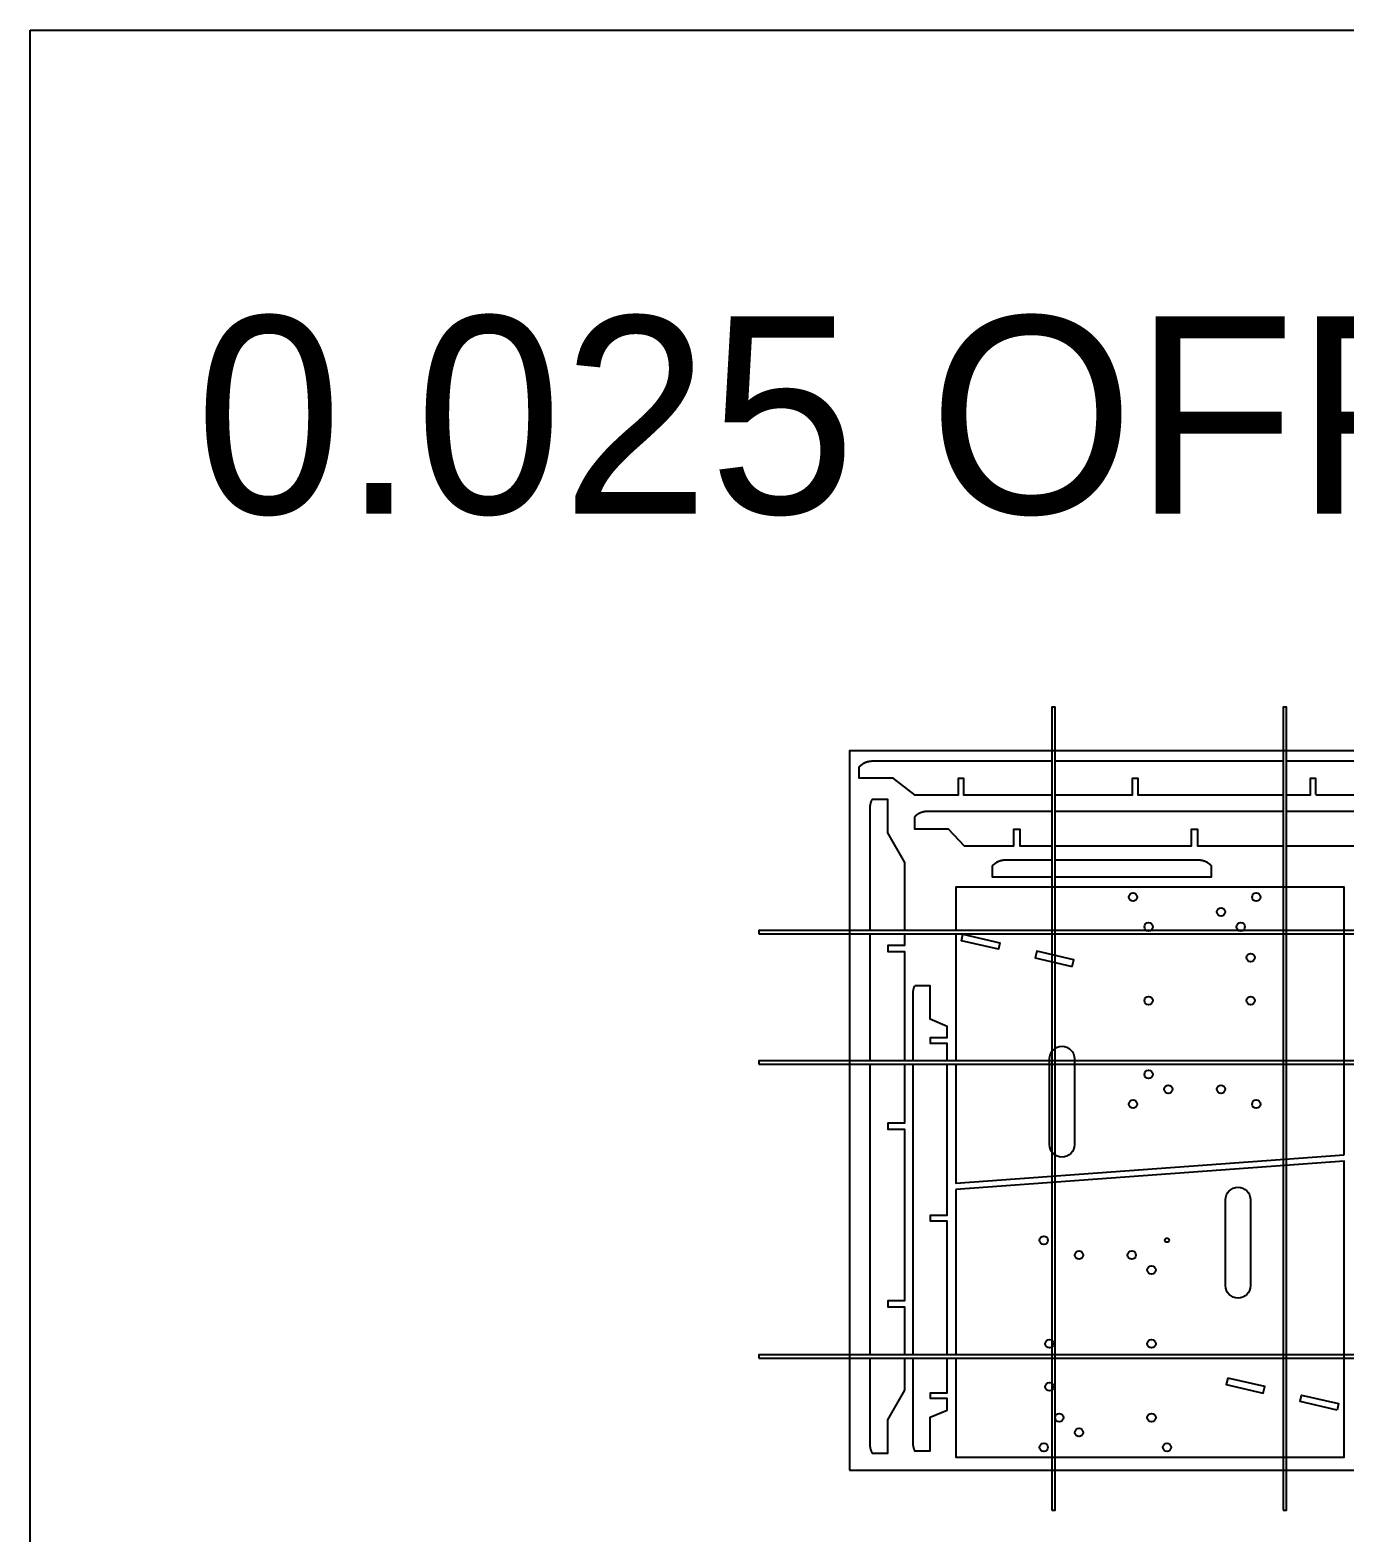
# Model space of a CAD drawing. Header units: inches. Extents: x -1514 to 1282, y -2074 to 286.
# Drawn here: x -543 to -464.4, y -1411.2 to -1321.4 of the extents above; entities that cross this region are included whole.
import ezdxf

# ---------------------------------------------------------------- set-up
doc = ezdxf.new("R2010")
doc.units = ezdxf.units.IN
doc.header["$LTSCALE"] = 0.1
doc.header["$MEASUREMENT"] = 0
doc.layers.add('pic', color=1, linetype='Continuous')

msp = doc.modelspace()

# ---------------------------------------------------------------- linework, layer by layer
at = {"color": 7, "linetype": 'Continuous', "lineweight": 25}
for points in [[(-481.93588, -1367.11763), (-487.19404, -1367.11763), (-487.19404, -1366.11763), (-487.54404, -1366.11763), (-487.54404, -1367.11763), (-487.80014, -1367.11763), (-488.03124, -1367.11763), (-488.26233, -1367.11763), (-488.49343, -1367.11763), (-488.72452, -1367.11763), (-488.95562, -1367.11763), (-489.18671, -1367.11763), (-489.41781, -1367.11763), (-489.64891, -1367.11763), (-489.88, -1367.11763), (-490.11967, -1367.11763), (-491.43195, -1366.0976), (-493.44838, -1366.0976), (-493.44838, -1365.41452), (-493.43955, -1365.40486), (-493.43722, -1365.40232), (-493.43488, -1365.3998), (-493.43253, -1365.39728), (-493.43017, -1365.39477), (-493.42781, -1365.39227), (-493.42543, -1365.38978), (-493.42305, -1365.3873), (-493.42065, -1365.38482), (-493.41825, -1365.38235), (-493.41584, -1365.37989), (-493.41342, -1365.37744), (-493.41099, -1365.37499), (-493.40855, -1365.37256), (-493.4061, -1365.37013), (-493.40364, -1365.36771), (-493.40118, -1365.36529), (-493.3987, -1365.36289), (-493.39622, -1365.36049), (-493.39373, -1365.35811), (-493.39123, -1365.35573), (-493.38872, -1365.35336), (-493.3862, -1365.35099), (-493.38368, -1365.34864), (-493.38114, -1365.34629), (-493.3786, -1365.34396), (-493.37605, -1365.34163), (-493.37349, -1365.33931), (-493.37092, -1365.337), (-493.36835, -1365.33469), (-493.36577, -1365.3324), (-493.36317, -1365.33011), (-493.36058, -1365.32784), (-493.35797, -1365.32557), (-493.35535, -1365.32331), (-493.35273, -1365.32106), (-493.3501, -1365.31881), (-493.34746, -1365.31658), (-493.34482, -1365.31435), (-493.34216, -1365.31214), (-493.3395, -1365.30993), (-493.33683, -1365.30773), (-493.33416, -1365.30554), (-493.33147, -1365.30336), (-493.32878, -1365.30119), (-493.32608, -1365.29903), (-493.32338, -1365.29688), (-493.32066, -1365.29473), (-493.31794, -1365.2926), (-493.31522, -1365.29047), (-493.31248, -1365.28835), (-493.30974, -1365.28624), (-493.30699, -1365.28415), (-493.30424, -1365.28206), (-493.30148, -1365.27998), (-493.29871, -1365.27791), (-493.29593, -1365.27584), (-493.29315, -1365.27379), (-493.29036, -1365.27175), (-493.28756, -1365.26972), (-493.28476, -1365.26769), (-493.28195, -1365.26568), (-493.27914, -1365.26367), (-493.27631, -1365.26168), (-493.27349, -1365.25969), (-493.27065, -1365.25772), (-493.26781, -1365.25575), (-493.26496, -1365.25379), (-493.26211, -1365.25184), (-493.25925, -1365.24991), (-493.25638, -1365.24798), (-493.25351, -1365.24606), (-493.25063, -1365.24415), (-493.24775, -1365.24225), (-493.24486, -1365.24036), (-493.24196, -1365.23849), (-493.23906, -1365.23662), (-493.23615, -1365.23476), (-493.23324, -1365.23291), (-493.23032, -1365.23107), (-493.2274, -1365.22924), (-493.22447, -1365.22742), (-493.22153, -1365.22561), (-493.21859, -1365.22381), (-493.21564, -1365.22202), (-493.21269, -1365.22025), (-493.20973, -1365.21848), (-493.20677, -1365.21672), (-493.2038, -1365.21497), (-493.20083, -1365.21323), (-493.19785, -1365.21151), (-493.19487, -1365.20979), (-493.19188, -1365.20808), (-493.18889, -1365.20639), (-493.18589, -1365.2047), (-493.18289, -1365.20303), (-493.17988, -1365.20136), (-493.17686, -1365.19971), (-493.17385, -1365.19806), (-493.17082, -1365.19643), (-493.1678, -1365.19481), (-493.16476, -1365.19319), (-493.16172, -1365.19159), (-493.15867, -1365.18999), (-493.15562, -1365.18841), (-493.15256, -1365.18684), (-493.1495, -1365.18527), (-493.14643, -1365.18372), (-493.14335, -1365.18217), (-493.14027, -1365.18064), (-493.13718, -1365.17911), (-493.13409, -1365.1776), (-493.13099, -1365.17609), (-493.12789, -1365.1746), (-493.12478, -1365.17311), (-493.12167, -1365.17164), (-493.11855, -1365.17017), (-493.11542, -1365.16872), (-493.11229, -1365.16727), (-493.10916, -1365.16584), (-493.10602, -1365.16441), (-493.10287, -1365.163), (-493.09972, -1365.16159), (-493.09657, -1365.1602), (-493.09341, -1365.15881), (-493.09024, -1365.15744), (-493.08707, -1365.15607), (-493.0839, -1365.15472), (-493.08072, -1365.15337), (-493.07754, -1365.15204), (-493.07435, -1365.15072), (-493.07116, -1365.1494), (-493.06796, -1365.1481), (-493.06476, -1365.1468), (-493.06156, -1365.14552), (-493.05835, -1365.14425), (-493.05513, -1365.14298), (-493.05192, -1365.14173), (-493.04869, -1365.14049), (-493.04547, -1365.13926), (-493.04224, -1365.13803), (-493.039, -1365.13682), (-493.03576, -1365.13562), (-493.03252, -1365.13443), (-493.02928, -1365.13325), (-493.02603, -1365.13208), (-493.02277, -1365.13092), (-493.01952, -1365.12977), (-493.01625, -1365.12863), (-493.01299, -1365.1275), (-493.00972, -1365.12638), (-493.00645, -1365.12527), (-493.00318, -1365.12417), (-492.9999, -1365.12308), (-492.99661, -1365.122), (-492.99333, -1365.12093), (-492.99004, -1365.11988), (-492.98675, -1365.11883), (-492.98345, -1365.11779), (-492.98016, -1365.11677), (-492.97686, -1365.11575), (-492.97355, -1365.11475), (-492.97024, -1365.11375), (-492.96693, -1365.11277), (-492.96362, -1365.1118), (-492.96031, -1365.11083), (-492.95699, -1365.10988), (-492.95367, -1365.10894), (-492.95034, -1365.10801), (-492.94702, -1365.10708), (-492.94369, -1365.10617), (-492.94036, -1365.10527), (-492.93702, -1365.10438), (-492.93369, -1365.10351), (-492.93035, -1365.10264), (-492.92701, -1365.10178), (-492.92366, -1365.10093), (-492.92032, -1365.1001), (-492.91697, -1365.09927), (-492.91362, -1365.09845), (-492.91027, -1365.09765), (-492.90691, -1365.09686), (-492.90356, -1365.09607), (-492.9002, -1365.0953), (-492.89684, -1365.09454), (-492.89348, -1365.09379), (-492.89011, -1365.09305), (-492.88675, -1365.09232), (-492.88338, -1365.0916), (-492.88001, -1365.09089), (-492.87664, -1365.09019), (-492.87327, -1365.08951), (-492.8699, -1365.08883), (-492.86652, -1365.08817), (-492.86315, -1365.08751), (-492.85977, -1365.08687), (-492.85639, -1365.08624), (-492.85301, -1365.08561), (-492.84963, -1365.085), (-492.84625, -1365.0844), (-492.84286, -1365.08381), (-492.83947, -1365.08323), (-492.83606, -1365.08266), (-492.83264, -1365.0821), (-492.82922, -1365.08155), (-492.8258, -1365.08101), (-492.82237, -1365.08048), (-492.81895, -1365.07996), (-492.81552, -1365.07945), (-492.81209, -1365.07895), (-492.80866, -1365.07847), (-492.80522, -1365.07799), (-492.80179, -1365.07753), (-492.79835, -1365.07707), (-492.79491, -1365.07663), (-492.79147, -1365.07619), (-492.78803, -1365.07577), (-492.78459, -1365.07536), (-492.78114, -1365.07496), (-492.7777, -1365.07457), (-492.77425, -1365.07419), (-492.7708, -1365.07382), (-492.76735, -1365.07346), (-492.7639, -1365.07311), (-492.76045, -1365.07277), (-492.757, -1365.07245), (-492.75354, -1365.07213), (-492.75009, -1365.07183), (-492.74663, -1365.07153), (-492.74317, -1365.07125), (-492.73972, -1365.07097), (-492.73626, -1365.07071), (-492.7328, -1365.07046), (-492.72934, -1365.07022), (-492.72588, -1365.06999), (-492.72242, -1365.06977), (-492.71896, -1365.06956), (-492.7155, -1365.06936), (-492.71203, -1365.06918), (-492.70857, -1365.069), (-492.70511, -1365.06883), (-492.70164, -1365.06868), (-492.69818, -1365.06853), (-492.69472, -1365.0684), (-492.69125, -1365.06828), (-492.68779, -1365.06816), (-492.68432, -1365.06806), (-492.68086, -1365.06797), (-492.6774, -1365.06789), (-492.67393, -1365.06782), (-492.67047, -1365.06776), (-492.667, -1365.06771), (-492.66354, -1365.06768), (-492.66008, -1365.06765), (-492.65661, -1365.06763), (-492.65317, -1365.06763), (-481.93588, -1365.06763)], [(-481.73588, -1365.06763), (-468.12946, -1365.06763)], [(-467.92946, -1365.06763), (-450.33585, -1365.06763)], [(-468.12946, -1367.11763), (-476.79404, -1367.11763), (-476.79404, -1366.11763), (-477.14404, -1366.11763), (-477.14404, -1367.11763), (-481.73588, -1367.11763)], [(-466.16497, -1367.06763), (-466.16497, -1366.11763), (-466.515, -1366.11763), (-466.515, -1367.11763), (-467.92946, -1367.11763)], [(-450.33585, -1367.11763), (-455.56556, -1367.11763), (-455.56556, -1366.11763), (-455.91556, -1366.11763), (-455.91556, -1367.11763), (-466.1696, -1367.11763)], [(-492.80092, -1375.20423), (-492.80092, -1367.88309), (-492.80091, -1367.8789), (-492.80089, -1367.87468), (-492.80085, -1367.87046), (-492.80079, -1367.86623), (-492.80072, -1367.86201), (-492.80064, -1367.85779), (-492.80054, -1367.85357), (-492.80043, -1367.84935), (-492.8003, -1367.84513), (-492.80015, -1367.84091), (-492.79999, -1367.83668), (-492.79981, -1367.83246), (-492.79962, -1367.82824), (-492.79941, -1367.82402), (-492.79919, -1367.8198), (-492.79895, -1367.81558), (-492.7987, -1367.81137), (-492.79843, -1367.80715), (-492.79814, -1367.80293), (-492.79784, -1367.79872), (-492.79753, -1367.7945), (-492.79719, -1367.79029), (-492.79685, -1367.78607), (-492.79648, -1367.78186), (-492.79611, -1367.77765), (-492.79571, -1367.77344), (-492.7953, -1367.76924), (-492.79488, -1367.76503), (-492.79444, -1367.76083), (-492.79398, -1367.75663), (-492.79351, -1367.75243), (-492.79302, -1367.74823), (-492.79252, -1367.74403), (-492.792, -1367.73984), (-492.79146, -1367.73565), (-492.79091, -1367.73146), (-492.79034, -1367.72727), (-492.78976, -1367.72309), (-492.78916, -1367.7189), (-492.78855, -1367.71472), (-492.78792, -1367.71056), (-492.7876, -1367.70847), (-492.78728, -1367.70639), (-492.78663, -1367.70228), (-492.78595, -1367.69815), (-492.78527, -1367.69402), (-492.78456, -1367.6899), (-492.78384, -1367.68578), (-492.78311, -1367.68166), (-492.78236, -1367.67754), (-492.78159, -1367.67342), (-492.78081, -1367.6693), (-492.78001, -1367.66519), (-492.77919, -1367.66108), (-492.77836, -1367.65697), (-492.77751, -1367.65286), (-492.77665, -1367.64875), (-492.77577, -1367.64465), (-492.77487, -1367.64055), (-492.77396, -1367.63645), (-492.77303, -1367.63236), (-492.77209, -1367.62826), (-492.77113, -1367.62418), (-492.77015, -1367.62009), (-492.76916, -1367.616), (-492.76815, -1367.61192), (-492.76713, -1367.60785), (-492.76609, -1367.60377), (-492.76503, -1367.5997), (-492.76396, -1367.59564), (-492.76287, -1367.59157), (-492.76177, -1367.58751), (-492.76065, -1367.58346), (-492.75951, -1367.57941), (-492.75836, -1367.57536), (-492.7572, -1367.57132), (-492.75601, -1367.56728), (-492.75481, -1367.56324), (-492.7536, -1367.55921), (-492.75237, -1367.55519), (-492.75112, -1367.55117), (-492.74986, -1367.54715), (-492.74858, -1367.54314), (-492.74729, -1367.53913), (-492.74598, -1367.53513), (-492.74465, -1367.53113), (-492.74331, -1367.52714), (-492.74196, -1367.52316), (-492.74058, -1367.51918), (-492.7392, -1367.5152), (-492.73779, -1367.51123), (-492.73637, -1367.50727), (-492.73494, -1367.50331), (-492.73348, -1367.49936), (-492.73202, -1367.49541), (-492.73054, -1367.49147), (-492.72904, -1367.48754), (-492.72752, -1367.48361), (-492.72599, -1367.47969), (-492.72445, -1367.47578), (-492.72289, -1367.47187), (-492.72131, -1367.46797), (-492.71972, -1367.46407), (-492.71811, -1367.46019), (-492.71648, -1367.45631), (-492.71484, -1367.45243), (-492.71319, -1367.44857), (-492.71152, -1367.44471), (-492.70983, -1367.44086), (-492.70813, -1367.43701), (-492.70641, -1367.43318), (-492.70468, -1367.42935), (-492.70293, -1367.42553), (-492.70117, -1367.42171), (-492.69939, -1367.41791), (-492.69759, -1367.41411), (-492.69578, -1367.41032), (-492.69395, -1367.40654), (-492.69211, -1367.40277), (-492.69025, -1367.39901), (-492.68838, -1367.39525), (-492.68649, -1367.3915), (-492.68458, -1367.38777), (-492.68266, -1367.38404), (-492.68073, -1367.38032), (-492.67878, -1367.37661), (-492.67681, -1367.37291), (-492.67483, -1367.36921), (-492.66576, -1367.3525), (-491.77145, -1367.3525), (-491.77145, -1369.3708), (-490.75092, -1371.13841), (-490.75092, -1375.20423)], [(-481.93588, -1368.08524), (-489.35906, -1368.08524), (-489.36246, -1368.08524), (-489.36589, -1368.08526), (-489.36931, -1368.08528), (-489.37273, -1368.08532), (-489.37616, -1368.08536), (-489.37958, -1368.08542), (-489.38301, -1368.08548), (-489.38643, -1368.08556), (-489.38985, -1368.08564), (-489.39328, -1368.08574), (-489.3967, -1368.08584), (-489.40013, -1368.08596), (-489.40355, -1368.08609), (-489.40697, -1368.08622), (-489.4104, -1368.08637), (-489.41382, -1368.08652), (-489.41724, -1368.08669), (-489.42066, -1368.08687), (-489.42409, -1368.08705), (-489.42751, -1368.08725), (-489.43093, -1368.08746), (-489.43435, -1368.08767), (-489.43777, -1368.0879), (-489.44119, -1368.08814), (-489.44461, -1368.08838), (-489.44802, -1368.08864), (-489.45144, -1368.08891), (-489.45486, -1368.08919), (-489.45827, -1368.08947), (-489.46169, -1368.08977), (-489.4651, -1368.09008), (-489.46852, -1368.0904), (-489.47193, -1368.09072), (-489.47534, -1368.09106), (-489.47875, -1368.09141), (-489.48216, -1368.09177), (-489.48556, -1368.09214), (-489.48897, -1368.09252), (-489.49238, -1368.09291), (-489.49578, -1368.0933), (-489.49918, -1368.09371), (-489.50258, -1368.09413), (-489.50598, -1368.09456), (-489.50938, -1368.095), (-489.51278, -1368.09545), (-489.51617, -1368.09591), (-489.51956, -1368.09638), (-489.52296, -1368.09686), (-489.52634, -1368.09735), (-489.52973, -1368.09785), (-489.53311, -1368.09836), (-489.53481, -1368.09862), (-489.53651, -1368.09888), (-489.53985, -1368.09941), (-489.5432, -1368.09995), (-489.54655, -1368.10049), (-489.54991, -1368.10105), (-489.55326, -1368.10162), (-489.5566, -1368.1022), (-489.55995, -1368.10278), (-489.5633, -1368.10338), (-489.56665, -1368.10399), (-489.56999, -1368.10461), (-489.57333, -1368.10524), (-489.57667, -1368.10588), (-489.58002, -1368.10653), (-489.58335, -1368.10719), (-489.58669, -1368.10786), (-489.59003, -1368.10854), (-489.59336, -1368.10923), (-489.5967, -1368.10993), (-489.60003, -1368.11065), (-489.60336, -1368.11137), (-489.60669, -1368.1121), (-489.61001, -1368.11284), (-489.61334, -1368.11359), (-489.61666, -1368.11436), (-489.61998, -1368.11513), (-489.6233, -1368.11591), (-489.62662, -1368.1167), (-489.62993, -1368.11751), (-489.63324, -1368.11832), (-489.63655, -1368.11914), (-489.63986, -1368.11998), (-489.64317, -1368.12082), (-489.64647, -1368.12167), (-489.64977, -1368.12254), (-489.65307, -1368.12341), (-489.65637, -1368.12429), (-489.65967, -1368.12519), (-489.66296, -1368.12609), (-489.66625, -1368.12701), (-489.66953, -1368.12793), (-489.67282, -1368.12887), (-489.6761, -1368.12981), (-489.67938, -1368.13076), (-489.68265, -1368.13173), (-489.68593, -1368.1327), (-489.6892, -1368.13369), (-489.69246, -1368.13468), (-489.69573, -1368.13569), (-489.69899, -1368.1367), (-489.70225, -1368.13773), (-489.7055, -1368.13876), (-489.70875, -1368.1398), (-489.712, -1368.14086), (-489.71525, -1368.14192), (-489.71849, -1368.143), (-489.72173, -1368.14408), (-489.72496, -1368.14518), (-489.72819, -1368.14628), (-489.73142, -1368.1474), (-489.73465, -1368.14852), (-489.73787, -1368.14965), (-489.74108, -1368.1508), (-489.7443, -1368.15195), (-489.74751, -1368.15312), (-489.75072, -1368.15429), (-489.75392, -1368.15547), (-489.75712, -1368.15667), (-489.76031, -1368.15787), (-489.7635, -1368.15908), (-489.76669, -1368.16031), (-489.76987, -1368.16154), (-489.77305, -1368.16278), (-489.77622, -1368.16404), (-489.77939, -1368.1653), (-489.78256, -1368.16657), (-489.78572, -1368.16785), (-489.78888, -1368.16915), (-489.79203, -1368.17045), (-489.79518, -1368.17176), (-489.79832, -1368.17308), (-489.80146, -1368.17441), (-489.8046, -1368.17575), (-489.80773, -1368.17711), (-489.81085, -1368.17847), (-489.81397, -1368.17984), (-489.81709, -1368.18122), (-489.8202, -1368.18261), (-489.82331, -1368.18401), (-489.82641, -1368.18542), (-489.82951, -1368.18684), (-489.8326, -1368.18827), (-489.83568, -1368.18971), (-489.83876, -1368.19116), (-489.84184, -1368.19261), (-489.84491, -1368.19408), (-489.84798, -1368.19556), (-489.85104, -1368.19705), (-489.85409, -1368.19855), (-489.85714, -1368.20005), (-489.86019, -1368.20157), (-489.86323, -1368.2031), (-489.86626, -1368.20463), (-489.86928, -1368.20618), (-489.8723, -1368.20773), (-489.87532, -1368.2093), (-489.87833, -1368.21087), (-489.88134, -1368.21246), (-489.88434, -1368.21405), (-489.88734, -1368.21566), (-489.89033, -1368.21728), (-489.89332, -1368.2189), (-489.8963, -1368.22054), (-489.89928, -1368.22219), (-489.90226, -1368.22385), (-489.90523, -1368.22551), (-489.90819, -1368.22719), (-489.91115, -1368.22888), (-489.91411, -1368.23058), (-489.91706, -1368.23229), (-489.92, -1368.234), (-489.92294, -1368.23573), (-489.92588, -1368.23747), (-489.92881, -1368.23922), (-489.93173, -1368.24098), (-489.93465, -1368.24274), (-489.93756, -1368.24452), (-489.94047, -1368.24631), (-489.94337, -1368.24811), (-489.94627, -1368.24991), (-489.94916, -1368.25173), (-489.95205, -1368.25356), (-489.95493, -1368.25539), (-489.9578, -1368.25724), (-489.96067, -1368.25909), (-489.96353, -1368.26096), (-489.96639, -1368.26283), (-489.96924, -1368.26472), (-489.97209, -1368.26661), (-489.97493, -1368.26851), (-489.97776, -1368.27043), (-489.98059, -1368.27235), (-489.98341, -1368.27428), (-489.98622, -1368.27622), (-489.98903, -1368.27817), (-489.99183, -1368.28013), (-489.99463, -1368.2821), (-489.99742, -1368.28408), (-490.0002, -1368.28607), (-490.00298, -1368.28806), (-490.00575, -1368.29007), (-490.00851, -1368.29209), (-490.01127, -1368.29411), (-490.01402, -1368.29614), (-490.01676, -1368.29819), (-490.01949, -1368.30024), (-490.02222, -1368.3023), (-490.02495, -1368.30437), (-490.02766, -1368.30645), (-490.03037, -1368.30854), (-490.03307, -1368.31064), (-490.03577, -1368.31274), (-490.03845, -1368.31486), (-490.04113, -1368.31698), (-490.04381, -1368.31912), (-490.04647, -1368.32126), (-490.04913, -1368.32341), (-490.05178, -1368.32557), (-490.05442, -1368.32774), (-490.05706, -1368.32991), (-490.05969, -1368.3321), (-490.06231, -1368.33429), (-490.06492, -1368.3365), (-490.06752, -1368.33871), (-490.07012, -1368.34093), (-490.07271, -1368.34316), (-490.07529, -1368.3454), (-490.07787, -1368.34765), (-490.08043, -1368.3499), (-490.08299, -1368.35216), (-490.08554, -1368.35444), (-490.08808, -1368.35672), (-490.09062, -1368.35901), (-490.09314, -1368.3613), (-490.09566, -1368.36361), (-490.09817, -1368.36593), (-490.10067, -1368.36825), (-490.10316, -1368.37058), (-490.10564, -1368.37292), (-490.10812, -1368.37527), (-490.11058, -1368.37762), (-490.11304, -1368.37999), (-490.11549, -1368.38236), (-490.11793, -1368.38474), (-490.12036, -1368.38713), (-490.12278, -1368.38953), (-490.1252, -1368.39193), (-490.1276, -1368.39434), (-490.13, -1368.39677), (-490.13239, -1368.39919), (-490.13476, -1368.40163), (-490.13713, -1368.40408), (-490.13949, -1368.40653), (-490.14184, -1368.40899), (-490.15101, -1368.41866), (-490.15101, -1369.11517), (-488.13683, -1369.11517), (-487.17952, -1370.13524), (-484.20966, -1370.13524), (-484.20966, -1369.13524), (-483.85966, -1369.13524), (-483.85966, -1370.13524), (-481.93588, -1370.13524)], [(-468.12946, -1368.08524), (-481.73588, -1368.08524)], [(-457.4818, -1368.08524), (-467.92946, -1368.08524)], [(-481.73588, -1370.13524), (-473.59542, -1370.13524), (-473.59542, -1369.13524), (-473.24542, -1369.13524), (-473.24542, -1370.13524), (-468.12946, -1370.13524)], [(-467.92946, -1370.13524), (-462.98118, -1370.13524)], [(-481.93588, -1372.02048), (-485.48793, -1372.02048), (-485.48793, -1371.3336), (-485.47967, -1371.324), (-485.47742, -1371.32141), (-485.47516, -1371.31882), (-485.47289, -1371.31624), (-485.47061, -1371.31367), (-485.46833, -1371.3111), (-485.46603, -1371.30855), (-485.46372, -1371.306), (-485.4614, -1371.30346), (-485.45907, -1371.30093), (-485.45673, -1371.2984), (-485.45438, -1371.29589), (-485.45203, -1371.29338), (-485.44966, -1371.29088), (-485.44729, -1371.28839), (-485.4449, -1371.2859), (-485.44251, -1371.28343), (-485.4401, -1371.28096), (-485.43769, -1371.2785), (-485.43527, -1371.27605), (-485.43284, -1371.27361), (-485.4304, -1371.27117), (-485.42795, -1371.26875), (-485.42549, -1371.26633), (-485.42302, -1371.26392), (-485.42055, -1371.26152), (-485.41806, -1371.25913), (-485.41557, -1371.25675), (-485.41307, -1371.25437), (-485.41056, -1371.252), (-485.40804, -1371.24965), (-485.40551, -1371.2473), (-485.40298, -1371.24496), (-485.40043, -1371.24263), (-485.39788, -1371.2403), (-485.39532, -1371.23799), (-485.39275, -1371.23569), (-485.39017, -1371.23339), (-485.38759, -1371.2311), (-485.38499, -1371.22883), (-485.38239, -1371.22656), (-485.37978, -1371.2243), (-485.37717, -1371.22205), (-485.37454, -1371.2198), (-485.37191, -1371.21757), (-485.36927, -1371.21535), (-485.36662, -1371.21313), (-485.36396, -1371.21093), (-485.3613, -1371.20873), (-485.35862, -1371.20655), (-485.35595, -1371.20437), (-485.35326, -1371.2022), (-485.35056, -1371.20004), (-485.34786, -1371.19789), (-485.34515, -1371.19575), (-485.34244, -1371.19362), (-485.33971, -1371.1915), (-485.33698, -1371.18939), (-485.33424, -1371.18729), (-485.3315, -1371.1852), (-485.32875, -1371.18312), (-485.32599, -1371.18104), (-485.32322, -1371.17898), (-485.32045, -1371.17693), (-485.31767, -1371.17488), (-485.31488, -1371.17285), (-485.31209, -1371.17083), (-485.30929, -1371.16881), (-485.30648, -1371.16681), (-485.30367, -1371.16482), (-485.30085, -1371.16283), (-485.29803, -1371.16086), (-485.29519, -1371.15889), (-485.29235, -1371.15694), (-485.28951, -1371.155), (-485.28666, -1371.15306), (-485.2838, -1371.15114), (-485.28093, -1371.14923), (-485.27806, -1371.14733), (-485.27519, -1371.14543), (-485.27231, -1371.14355), (-485.26942, -1371.14168), (-485.26652, -1371.13982), (-485.26362, -1371.13797), (-485.26072, -1371.13613), (-485.2578, -1371.1343), (-485.25489, -1371.13248), (-485.25196, -1371.13067), (-485.24904, -1371.12887), (-485.2461, -1371.12709), (-485.24316, -1371.12531), (-485.24022, -1371.12354), (-485.23726, -1371.12179), (-485.23431, -1371.12004), (-485.23135, -1371.11831), (-485.22838, -1371.11659), (-485.22541, -1371.11488), (-485.22243, -1371.11317), (-485.21944, -1371.11148), (-485.21645, -1371.1098), (-485.21345, -1371.10813), (-485.21044, -1371.10646), (-485.20743, -1371.10481), (-485.20441, -1371.10317), (-485.20138, -1371.10154), (-485.19835, -1371.09992), (-485.19532, -1371.09831), (-485.19227, -1371.0967), (-485.18922, -1371.09511), (-485.18617, -1371.09353), (-485.18311, -1371.09196), (-485.18004, -1371.0904), (-485.17697, -1371.08885), (-485.17389, -1371.08731), (-485.17081, -1371.08578), (-485.16772, -1371.08426), (-485.16462, -1371.08276), (-485.16152, -1371.08126), (-485.15842, -1371.07977), (-485.15531, -1371.07829), (-485.15219, -1371.07682), (-485.14907, -1371.07537), (-485.14594, -1371.07392), (-485.14281, -1371.07248), (-485.13967, -1371.07106), (-485.13653, -1371.06964), (-485.13339, -1371.06824), (-485.13023, -1371.06684), (-485.12708, -1371.06546), (-485.12391, -1371.06409), (-485.12075, -1371.06272), (-485.11758, -1371.06137), (-485.1144, -1371.06003), (-485.11122, -1371.0587), (-485.10804, -1371.05737), (-485.10485, -1371.05606), (-485.10165, -1371.05476), (-485.09845, -1371.05347), (-485.09525, -1371.05219), (-485.09204, -1371.05093), (-485.08883, -1371.04967), (-485.08562, -1371.04842), (-485.0824, -1371.04718), (-485.07917, -1371.04596), (-485.07595, -1371.04474), (-485.07271, -1371.04354), (-485.06948, -1371.04234), (-485.06624, -1371.04116), (-485.063, -1371.03999), (-485.05975, -1371.03883), (-485.0565, -1371.03767), (-485.05324, -1371.03653), (-485.04998, -1371.0354), (-485.04672, -1371.03428), (-485.04346, -1371.03317), (-485.04019, -1371.03208), (-485.03692, -1371.03099), (-485.03364, -1371.02991), (-485.03036, -1371.02885), (-485.02708, -1371.02779), (-485.0238, -1371.02675), (-485.02051, -1371.02572), (-485.01722, -1371.0247), (-485.01392, -1371.02368), (-485.01063, -1371.02268), (-485.00733, -1371.02169), (-485.00402, -1371.02072), (-485.00072, -1371.01975), (-484.99741, -1371.01879), (-484.9941, -1371.01785), (-484.99078, -1371.01691), (-484.98747, -1371.01599), (-484.98415, -1371.01507), (-484.98083, -1371.01417), (-484.9775, -1371.01328), (-484.97418, -1371.0124), (-484.97085, -1371.01153), (-484.96752, -1371.01067), (-484.96418, -1371.00983), (-484.96085, -1371.00899), (-484.95751, -1371.00817), (-484.95417, -1371.00735), (-484.95083, -1371.00655), (-484.94749, -1371.00576), (-484.94414, -1371.00498), (-484.94079, -1371.00421), (-484.93744, -1371.00345), (-484.93409, -1371.0027), (-484.93074, -1371.00197), (-484.92739, -1371.00124), (-484.92403, -1371.00053), (-484.92067, -1370.99983), (-484.91731, -1370.99914), (-484.91396, -1370.99846), (-484.91227, -1370.99812), (-484.91057, -1370.99779), (-484.90719, -1370.99712), (-484.9038, -1370.99647), (-484.9004, -1370.99583), (-484.89701, -1370.9952), (-484.89361, -1370.99459), (-484.8902, -1370.99398), (-484.8868, -1370.99338), (-484.88339, -1370.9928), (-484.87999, -1370.99222), (-484.87657, -1370.99166), (-484.87316, -1370.99111), (-484.86975, -1370.99056), (-484.86633, -1370.99003), (-484.86291, -1370.98951), (-484.85949, -1370.989), (-484.85607, -1370.98851), (-484.85265, -1370.98802), (-484.84922, -1370.98754), (-484.84579, -1370.98708), (-484.84236, -1370.98663), (-484.83893, -1370.98618), (-484.8355, -1370.98575), (-484.83207, -1370.98533), (-484.82863, -1370.98492), (-484.8252, -1370.98452), (-484.82176, -1370.98413), (-484.81832, -1370.98376), (-484.81488, -1370.98339), (-484.81144, -1370.98303), (-484.808, -1370.98269), (-484.80456, -1370.98236), (-484.80111, -1370.98203), (-484.79767, -1370.98172), (-484.79422, -1370.98142), (-484.79077, -1370.98113), (-484.78733, -1370.98085), (-484.78388, -1370.98059), (-484.78043, -1370.98033), (-484.77698, -1370.98008), (-484.77353, -1370.97985), (-484.77008, -1370.97962), (-484.76663, -1370.97941), (-484.76317, -1370.97921), (-484.75972, -1370.97902), (-484.75627, -1370.97884), (-484.75282, -1370.97867), (-484.74936, -1370.97851), (-484.74591, -1370.97836), (-484.74246, -1370.97823), (-484.739, -1370.9781), (-484.73555, -1370.97799), (-484.7321, -1370.97788), (-484.72864, -1370.97779), (-484.72519, -1370.97771), (-484.72174, -1370.97764), (-484.71828, -1370.97758), (-484.71483, -1370.97753), (-484.71138, -1370.97749), (-484.70793, -1370.97746), (-484.70448, -1370.97744), (-484.70104, -1370.97744), (-481.93588, -1370.97744)], [(-481.73588, -1370.97744), (-473.19892, -1370.97744), (-473.19563, -1370.97744), (-473.19233, -1370.97746), (-473.18902, -1370.97748), (-473.18572, -1370.97752), (-473.18241, -1370.97757), (-473.1791, -1370.97762), (-473.17579, -1370.97769), (-473.17249, -1370.97776), (-473.16918, -1370.97785), (-473.16587, -1370.97795), (-473.16256, -1370.97805), (-473.15925, -1370.97817), (-473.15594, -1370.9783), (-473.15263, -1370.97844), (-473.14932, -1370.97858), (-473.14601, -1370.97874), (-473.1427, -1370.97891), (-473.13938, -1370.97909), (-473.13607, -1370.97927), (-473.13276, -1370.97947), (-473.12945, -1370.97968), (-473.12614, -1370.9799), (-473.12283, -1370.98013), (-473.11952, -1370.98036), (-473.11621, -1370.98061), (-473.1129, -1370.98087), (-473.10959, -1370.98114), (-473.10629, -1370.98142), (-473.10298, -1370.98171), (-473.09967, -1370.98201), (-473.09636, -1370.98232), (-473.09306, -1370.98264), (-473.08975, -1370.98297), (-473.08645, -1370.98331), (-473.08314, -1370.98366), (-473.07984, -1370.98401), (-473.07654, -1370.98438), (-473.07324, -1370.98476), (-473.06993, -1370.98515), (-473.06663, -1370.98555), (-473.06334, -1370.98596), (-473.06004, -1370.98639), (-473.05674, -1370.98682), (-473.05345, -1370.98726), (-473.05015, -1370.98771), (-473.04686, -1370.98817), (-473.04357, -1370.98864), (-473.04028, -1370.98912), (-473.03699, -1370.98961), (-473.0337, -1370.99011), (-473.03042, -1370.99062), (-473.02713, -1370.99114), (-473.02385, -1370.99167), (-473.02057, -1370.99221), (-473.01729, -1370.99277), (-473.01401, -1370.99333), (-473.01073, -1370.9939), (-473.00746, -1370.99448), (-473.00419, -1370.99507), (-473.00092, -1370.99567), (-472.99765, -1370.99628), (-472.99438, -1370.9969), (-472.99112, -1370.99754), (-472.98785, -1370.99818), (-472.98459, -1370.99883), (-472.98133, -1370.99949), (-472.97808, -1371.00016), (-472.97482, -1371.00084), (-472.97157, -1371.00154), (-472.96832, -1371.00224), (-472.96508, -1371.00295), (-472.96183, -1371.00367), (-472.95859, -1371.0044), (-472.95535, -1371.00515), (-472.95211, -1371.0059), (-472.94888, -1371.00666), (-472.94565, -1371.00743), (-472.94242, -1371.00821), (-472.93919, -1371.00901), (-472.93597, -1371.00981), (-472.93275, -1371.01062), (-472.92953, -1371.01144), (-472.92632, -1371.01228), (-472.92311, -1371.01312), (-472.9199, -1371.01397), (-472.91669, -1371.01483), (-472.91349, -1371.0157), (-472.91029, -1371.01659), (-472.9071, -1371.01748), (-472.9039, -1371.01838), (-472.90071, -1371.01929), (-472.89753, -1371.02022), (-472.89434, -1371.02115), (-472.89117, -1371.02209), (-472.88799, -1371.02304), (-472.88482, -1371.024), (-472.88165, -1371.02498), (-472.87848, -1371.02596), (-472.87532, -1371.02695), (-472.87217, -1371.02795), (-472.86901, -1371.02897), (-472.86586, -1371.02999), (-472.86272, -1371.03102), (-472.85957, -1371.03206), (-472.85644, -1371.03312), (-472.8533, -1371.03418), (-472.85017, -1371.03525), (-472.84705, -1371.03633), (-472.84393, -1371.03742), (-472.84081, -1371.03853), (-472.8377, -1371.03964), (-472.83458, -1371.04076), (-472.83148, -1371.0419), (-472.82837, -1371.04304), (-472.82527, -1371.04419), (-472.82217, -1371.04536), (-472.81907, -1371.04653), (-472.81598, -1371.04772), (-472.81289, -1371.04892), (-472.8098, -1371.05012), (-472.80672, -1371.05134), (-472.80364, -1371.05257), (-472.80056, -1371.0538), (-472.79749, -1371.05505), (-472.79442, -1371.05631), (-472.79135, -1371.05758), (-472.78829, -1371.05885), (-472.78523, -1371.06014), (-472.78217, -1371.06144), (-472.77912, -1371.06275), (-472.77607, -1371.06407), (-472.77303, -1371.06539), (-472.76999, -1371.06673), (-472.76695, -1371.06808), (-472.76392, -1371.06944), (-472.76089, -1371.07081), (-472.75787, -1371.07219), (-472.75485, -1371.07357), (-472.75183, -1371.07497), (-472.74882, -1371.07638), (-472.74581, -1371.0778), (-472.74281, -1371.07923), (-472.73981, -1371.08067), (-472.73681, -1371.08211), (-472.73382, -1371.08357), (-472.73084, -1371.08504), (-472.72785, -1371.08651), (-472.72488, -1371.088), (-472.72191, -1371.0895), (-472.71894, -1371.091), (-472.71598, -1371.09252), (-472.71302, -1371.09405), (-472.71006, -1371.09558), (-472.70712, -1371.09713), (-472.70417, -1371.09868), (-472.70123, -1371.10024), (-472.6983, -1371.10182), (-472.69537, -1371.1034), (-472.69245, -1371.10499), (-472.68953, -1371.1066), (-472.68662, -1371.10821), (-472.68371, -1371.10983), (-472.68081, -1371.11146), (-472.67791, -1371.1131), (-472.67502, -1371.11475), (-472.67213, -1371.11641), (-472.66925, -1371.11808), (-472.66638, -1371.11976), (-472.66351, -1371.12144), (-472.66064, -1371.12314), (-472.65779, -1371.12484), (-472.65493, -1371.12656), (-472.65209, -1371.12828), (-472.64925, -1371.13002), (-472.64641, -1371.13176), (-472.64358, -1371.13351), (-472.64076, -1371.13527), (-472.63794, -1371.13704), (-472.63513, -1371.13882), (-472.63233, -1371.14061), (-472.62953, -1371.14241), (-472.62673, -1371.14422), (-472.62395, -1371.14603), (-472.62117, -1371.14786), (-472.61839, -1371.14969), (-472.61563, -1371.15154), (-472.61287, -1371.15339), (-472.61011, -1371.15525), (-472.60736, -1371.15712), (-472.60462, -1371.159), (-472.60189, -1371.16089), (-472.59916, -1371.16278), (-472.59644, -1371.16469), (-472.59372, -1371.1666), (-472.59102, -1371.16853), (-472.58832, -1371.17046), (-472.58562, -1371.1724), (-472.58293, -1371.17435), (-472.58025, -1371.17631), (-472.57758, -1371.17828), (-472.57492, -1371.18025), (-472.57226, -1371.18224), (-472.56961, -1371.18423), (-472.56696, -1371.18624), (-472.56433, -1371.18825), (-472.5617, -1371.19027), (-472.55908, -1371.19229), (-472.55646, -1371.19433), (-472.55385, -1371.19638), (-472.55125, -1371.19843), (-472.54866, -1371.20049), (-472.54608, -1371.20257), (-472.5435, -1371.20465), (-472.54094, -1371.20673), (-472.53965, -1371.20778), (-472.53836, -1371.20884), (-472.53578, -1371.21097), (-472.5332, -1371.21311), (-472.53063, -1371.21526), (-472.52806, -1371.21742), (-472.5255, -1371.21959), (-472.52295, -1371.22177), (-472.52041, -1371.22396), (-472.51787, -1371.22616), (-472.51534, -1371.22836), (-472.51282, -1371.23058), (-472.51031, -1371.2328), (-472.5078, -1371.23503), (-472.5053, -1371.23727), (-472.50281, -1371.23952), (-472.50033, -1371.24178), (-472.49785, -1371.24405), (-472.49538, -1371.24632), (-472.49292, -1371.2486), (-472.49047, -1371.2509), (-472.48803, -1371.2532), (-472.48559, -1371.25551), (-472.48316, -1371.25782), (-472.48074, -1371.26015), (-472.47833, -1371.26248), (-472.47592, -1371.26483), (-472.47353, -1371.26718), (-472.47114, -1371.26954), (-472.46876, -1371.2719), (-472.46639, -1371.27428), (-472.46402, -1371.27666), (-472.46167, -1371.27906), (-472.45932, -1371.28146), (-472.45698, -1371.28386), (-472.45465, -1371.28628), (-472.45233, -1371.2887), (-472.45002, -1371.29114), (-472.44772, -1371.29358), (-472.44542, -1371.29602), (-472.44314, -1371.29848), (-472.44086, -1371.30094), (-472.43203, -1371.31055), (-472.43203, -1372.02048), (-481.73588, -1372.02048)], [(-464.47776, -1388.61555), (-464.47776, -1372.60828), (-487.67776, -1372.60828), (-487.67776, -1375.20423)], [(-492.80092, -1382.9894), (-492.80092, -1375.40423)], [(-490.75092, -1375.40423), (-490.75092, -1376.10388), (-491.75092, -1376.10388), (-491.75092, -1376.45388), (-490.75092, -1376.45388), (-490.75092, -1382.9894)], [(-487.67776, -1375.40423), (-487.67776, -1382.9894)], [(-490.16171, -1378.51334), (-490.16319, -1378.51676), (-490.16467, -1378.52023), (-490.16614, -1378.52371), (-490.1676, -1378.52719), (-490.16904, -1378.53068), (-490.17047, -1378.53418), (-490.17189, -1378.53768), (-490.17329, -1378.54119), (-490.17469, -1378.5447), (-490.17607, -1378.54822), (-490.17743, -1378.55174), (-490.17879, -1378.55527), (-490.18013, -1378.5588), (-490.18146, -1378.56234), (-490.18278, -1378.56589), (-490.18408, -1378.56943), (-490.18537, -1378.57299), (-490.18665, -1378.57655), (-490.18792, -1378.58011), (-490.18917, -1378.58368), (-490.19041, -1378.58726), (-490.19164, -1378.59084), (-490.19285, -1378.59442), (-490.19405, -1378.59801), (-490.19524, -1378.6016), (-490.19642, -1378.6052), (-490.19759, -1378.6088), (-490.19874, -1378.61241), (-490.19988, -1378.61602), (-490.201, -1378.61963), (-490.20212, -1378.62325), (-490.20322, -1378.62687), (-490.20431, -1378.6305), (-490.20538, -1378.63413), (-490.20645, -1378.63776), (-490.2075, -1378.6414), (-490.20854, -1378.64504), (-490.20956, -1378.64869), (-490.21058, -1378.65234), (-490.21158, -1378.65599), (-490.21257, -1378.65965), (-490.21354, -1378.6633), (-490.21451, -1378.66697), (-490.21546, -1378.67063), (-490.2164, -1378.6743), (-490.21732, -1378.67797), (-490.21824, -1378.68165), (-490.21914, -1378.68533), (-490.22003, -1378.68901), (-490.2209, -1378.69269), (-490.22177, -1378.69638), (-490.22262, -1378.70007), (-490.22346, -1378.70376), (-490.22428, -1378.70745), (-490.2251, -1378.71115), (-490.2259, -1378.71485), (-490.22669, -1378.71855), (-490.22746, -1378.72226), (-490.22823, -1378.72596), (-490.22898, -1378.72967), (-490.22972, -1378.73338), (-490.23044, -1378.73709), (-490.23116, -1378.74081), (-490.23186, -1378.74452), (-490.23255, -1378.74824), (-490.23323, -1378.75196), (-490.23389, -1378.75568), (-490.23455, -1378.75941), (-490.23519, -1378.76313), (-490.23581, -1378.76686), (-490.23643, -1378.77058), (-490.23703, -1378.77431), (-490.23762, -1378.77804), (-490.2382, -1378.78177), (-490.23877, -1378.78551), (-490.23932, -1378.78924), (-490.23987, -1378.79297), (-490.2404, -1378.79671), (-490.24091, -1378.80045), (-490.24142, -1378.80418), (-490.24191, -1378.80792), (-490.24239, -1378.81166), (-490.24286, -1378.8154), (-490.24332, -1378.81914), (-490.24376, -1378.82288), (-490.24419, -1378.82662), (-490.24461, -1378.83036), (-490.24502, -1378.8341), (-490.24541, -1378.83784), (-490.24579, -1378.84158), (-490.24616, -1378.84533), (-490.24652, -1378.84907), (-490.24687, -1378.85281), (-490.2472, -1378.85655), (-490.24753, -1378.86033), (-490.24784, -1378.86412), (-490.24814, -1378.86792), (-490.24843, -1378.87171), (-490.24871, -1378.8755), (-490.24897, -1378.87929), (-490.24923, -1378.88309), (-490.24947, -1378.88689), (-490.2497, -1378.89068), (-490.24991, -1378.89448), (-490.25012, -1378.89828), (-490.25031, -1378.90207), (-490.2505, -1378.90587), (-490.25067, -1378.90967), (-490.25082, -1378.91347), (-490.25097, -1378.91727), (-490.2511, -1378.92107), (-490.25123, -1378.92487), (-490.25134, -1378.92867), (-490.25144, -1378.93247), (-490.25152, -1378.93628), (-490.2516, -1378.94008), (-490.25166, -1378.94388), (-490.25172, -1378.94768), (-490.25176, -1378.95148), (-490.25179, -1378.95528), (-490.2518, -1378.95908), (-490.25181, -1378.96286), (-490.25181, -1382.9894)], [(-488.20181, -1382.9894), (-488.20181, -1381.94815), (-489.20181, -1381.94815), (-489.20181, -1381.59815), (-488.20181, -1381.59815), (-488.20181, -1380.93295), (-489.22266, -1380.50641), (-489.22266, -1378.49806), (-490.13865, -1378.49806)], [(-492.80092, -1400.55352), (-492.80092, -1383.1894)], [(-490.75092, -1383.1894), (-490.75092, -1386.71812), (-491.75092, -1386.71812), (-491.75092, -1387.06812), (-490.75092, -1387.06812), (-490.75092, -1397.33236), (-491.75092, -1397.33236), (-491.75092, -1397.68236), (-490.75092, -1397.68236), (-490.75092, -1398.1577), (-490.75092, -1398.60804), (-490.75092, -1399.05839), (-490.75092, -1399.50873), (-490.75092, -1399.95907), (-490.75092, -1400.40942), (-490.75092, -1400.55352)], [(-490.25181, -1383.1894), (-490.25181, -1400.55352)], [(-488.20181, -1400.55352), (-488.20181, -1392.56239), (-489.20181, -1392.56239), (-489.20181, -1392.21239), (-488.20181, -1392.21239), (-488.20181, -1383.1894)], [(-487.67776, -1383.1894), (-487.67776, -1390.30721), (-464.47776, -1388.61555)], [(-487.67776, -1400.75352), (-487.67776, -1406.67981), (-464.47776, -1406.67981), (-464.47776, -1388.98087), (-487.67776, -1390.67254)], [(-487.67776, -1390.67254), (-487.67776, -1400.55352)], [(-490.75092, -1400.75352), (-490.75092, -1400.85976), (-490.75092, -1401.3101), (-490.75092, -1401.76044), (-490.75092, -1402.21079), (-490.75092, -1402.66783), (-491.77145, -1404.43544), (-491.77145, -1406.45374), (-492.65416, -1406.45374), (-492.66352, -1406.43743), (-492.66567, -1406.43363), (-492.66782, -1406.42982), (-492.66994, -1406.42599), (-492.67205, -1406.42216), (-492.67414, -1406.41831), (-492.67622, -1406.41445), (-492.67827, -1406.41059), (-492.68031, -1406.40671), (-492.68234, -1406.40283), (-492.68434, -1406.39893), (-492.68633, -1406.39503), (-492.68831, -1406.39111), (-492.69026, -1406.38719), (-492.6922, -1406.38326), (-492.69413, -1406.37932), (-492.69603, -1406.37537), (-492.69792, -1406.37141), (-492.69979, -1406.36744), (-492.70165, -1406.36346), (-492.70349, -1406.35948), (-492.70531, -1406.35548), (-492.70711, -1406.35148), (-492.7089, -1406.34747), (-492.71067, -1406.34345), (-492.71242, -1406.33943), (-492.71416, -1406.33539), (-492.71588, -1406.33135), (-492.71758, -1406.3273), (-492.71926, -1406.32324), (-492.72093, -1406.31918), (-492.72258, -1406.31511), (-492.72422, -1406.31103), (-492.72583, -1406.30694), (-492.72743, -1406.30285), (-492.72901, -1406.29875), (-492.73058, -1406.29465), (-492.73213, -1406.29053), (-492.73366, -1406.28641), (-492.73517, -1406.28229), (-492.73667, -1406.27816), (-492.73815, -1406.27402), (-492.73961, -1406.26988), (-492.74106, -1406.26573), (-492.74248, -1406.26157), (-492.74389, -1406.25741), (-492.74529, -1406.25324), (-492.74666, -1406.24907), (-492.74802, -1406.24489), (-492.74936, -1406.24071), (-492.75069, -1406.23652), (-492.75199, -1406.23233), (-492.75328, -1406.22813), (-492.75456, -1406.22393), (-492.75581, -1406.21972), (-492.75705, -1406.21551), (-492.75827, -1406.21129), (-492.75947, -1406.20707), (-492.76066, -1406.20285), (-492.76182, -1406.19862), (-492.76298, -1406.19438), (-492.76411, -1406.19015), (-492.76522, -1406.18591), (-492.76632, -1406.18166), (-492.7674, -1406.17741), (-492.76847, -1406.17316), (-492.76951, -1406.16891), (-492.77054, -1406.16465), (-492.77155, -1406.16039), (-492.77254, -1406.15613), (-492.77352, -1406.15186), (-492.77448, -1406.14759), (-492.77542, -1406.14332), (-492.77634, -1406.13904), (-492.77725, -1406.13476), (-492.77813, -1406.13048), (-492.779, -1406.1262), (-492.77986, -1406.12192), (-492.78069, -1406.11763), (-492.78151, -1406.11334), (-492.78231, -1406.10905), (-492.78309, -1406.10478), (-492.78347, -1406.10262), (-492.78367, -1406.10154), (-492.78386, -1406.10044), (-492.78461, -1406.09612), (-492.78535, -1406.09178), (-492.78607, -1406.08743), (-492.78677, -1406.08308), (-492.78746, -1406.07873), (-492.78812, -1406.07437), (-492.78878, -1406.07001), (-492.78941, -1406.06565), (-492.79003, -1406.06129), (-492.79063, -1406.05692), (-492.79121, -1406.05255), (-492.79177, -1406.04818), (-492.79232, -1406.0438), (-492.79285, -1406.03943), (-492.79337, -1406.03505), (-492.79386, -1406.03067), (-492.79434, -1406.02629), (-492.79481, -1406.0219), (-492.79525, -1406.01751), (-492.79568, -1406.01313), (-492.79609, -1406.00874), (-492.79649, -1406.00435), (-492.79686, -1405.99995), (-492.79723, -1405.99556), (-492.79757, -1405.99116), (-492.7979, -1405.98677), (-492.79821, -1405.98237), (-492.7985, -1405.97797), (-492.79878, -1405.97357), (-492.79904, -1405.96917), (-492.79928, -1405.96477), (-492.7995, -1405.96037), (-492.79971, -1405.95597), (-492.79991, -1405.95157), (-492.80008, -1405.94717), (-492.80024, -1405.94276), (-492.80038, -1405.93836), (-492.80051, -1405.93396), (-492.80062, -1405.92956), (-492.80071, -1405.92516), (-492.80078, -1405.92075), (-492.80084, -1405.91635), (-492.80088, -1405.91195), (-492.80091, -1405.90755), (-492.80092, -1405.90318), (-492.80092, -1400.75352)], [(-490.25181, -1400.75352), (-490.25181, -1405.81198), (-490.2518, -1405.81576), (-490.25179, -1405.81956), (-490.25176, -1405.82336), (-490.25172, -1405.82716), (-490.25166, -1405.83096), (-490.2516, -1405.83476), (-490.25152, -1405.83857), (-490.25144, -1405.84237), (-490.25134, -1405.84617), (-490.25123, -1405.84997), (-490.2511, -1405.85377), (-490.25097, -1405.85757), (-490.25082, -1405.86137), (-490.25066, -1405.86517), (-490.25049, -1405.86897), (-490.25031, -1405.87277), (-490.25012, -1405.87656), (-490.24991, -1405.88036), (-490.24969, -1405.88416), (-490.24946, -1405.88796), (-490.24922, -1405.89175), (-490.24897, -1405.89555), (-490.2487, -1405.89934), (-490.24842, -1405.90313), (-490.24814, -1405.90693), (-490.24783, -1405.91072), (-490.24752, -1405.91451), (-490.24719, -1405.91829), (-490.24686, -1405.92203), (-490.24651, -1405.92577), (-490.24616, -1405.92951), (-490.24579, -1405.93326), (-490.2454, -1405.937), (-490.24501, -1405.94074), (-490.2446, -1405.94448), (-490.24418, -1405.94822), (-490.24375, -1405.95196), (-490.24331, -1405.9557), (-490.24285, -1405.95944), (-490.24238, -1405.96318), (-490.2419, -1405.96692), (-490.24141, -1405.97066), (-490.2409, -1405.97439), (-490.24039, -1405.97813), (-490.23986, -1405.98187), (-490.23931, -1405.9856), (-490.23876, -1405.98933), (-490.23819, -1405.99307), (-490.23761, -1405.9968), (-490.23702, -1406.00053), (-490.23642, -1406.00426), (-490.2358, -1406.00798), (-490.23518, -1406.01171), (-490.23453, -1406.01543), (-490.23388, -1406.01916), (-490.23322, -1406.02288), (-490.23254, -1406.0266), (-490.23185, -1406.03032), (-490.23115, -1406.03403), (-490.23043, -1406.03775), (-490.2297, -1406.04146), (-490.22896, -1406.04517), (-490.22821, -1406.04888), (-490.22745, -1406.05258), (-490.22667, -1406.05629), (-490.22588, -1406.05999), (-490.22508, -1406.06369), (-490.22427, -1406.06739), (-490.22344, -1406.07108), (-490.2226, -1406.07477), (-490.22175, -1406.07846), (-490.22089, -1406.08215), (-490.22001, -1406.08583), (-490.21912, -1406.08951), (-490.21822, -1406.09319), (-490.21731, -1406.09686), (-490.21638, -1406.10054), (-490.21544, -1406.10421), (-490.21449, -1406.10787), (-490.21353, -1406.11153), (-490.21255, -1406.11519), (-490.21156, -1406.11885), (-490.21056, -1406.1225), (-490.20955, -1406.12615), (-490.20852, -1406.1298), (-490.20748, -1406.13344), (-490.20643, -1406.13708), (-490.20537, -1406.14071), (-490.20429, -1406.14434), (-490.2032, -1406.14797), (-490.2021, -1406.15159), (-490.20098, -1406.15521), (-490.19986, -1406.15882), (-490.19872, -1406.16243), (-490.19757, -1406.16604), (-490.1964, -1406.16964), (-490.19522, -1406.17324), (-490.19403, -1406.17683), (-490.19283, -1406.18042), (-490.19162, -1406.184), (-490.19039, -1406.18758), (-490.18915, -1406.19115), (-490.18789, -1406.19472), (-490.18663, -1406.19829), (-490.18535, -1406.20185), (-490.18406, -1406.2054), (-490.18275, -1406.20895), (-490.18144, -1406.2125), (-490.18011, -1406.21604), (-490.17877, -1406.21957), (-490.17741, -1406.2231), (-490.17604, -1406.22662), (-490.17466, -1406.23014), (-490.17327, -1406.23365), (-490.17186, -1406.23716), (-490.17045, -1406.24066), (-490.16901, -1406.24415), (-490.16757, -1406.24764), (-490.16611, -1406.25113), (-490.16464, -1406.2546), (-490.16316, -1406.25807), (-490.16167, -1406.26154), (-490.16016, -1406.265), (-490.15864, -1406.26845), (-490.1571, -1406.2719), (-490.15556, -1406.27534), (-490.154, -1406.27877), (-490.14576, -1406.29673), (-489.22266, -1406.29673), (-489.22266, -1404.28838), (-488.20181, -1403.86184), (-488.20181, -1403.17663), (-489.20181, -1403.17663), (-489.20181, -1402.82663), (-488.20181, -1402.82663), (-488.20181, -1400.75352)]]:
    msp.add_lwpolyline(points, dxfattribs=at)
for points in [[(-487.25454, -1375.42492), (-485.04777, -1375.93439), (-485.13775, -1376.32414), (-487.34452, -1375.81467)], [(-480.7242, -1377.34309), (-480.63422, -1376.95334), (-482.841, -1376.44387), (-482.93098, -1376.83362)], [(-471.43133, -1401.94499), (-471.52131, -1402.33474), (-469.31453, -1402.84422), (-469.22455, -1402.45447)], [(-464.90098, -1403.86316), (-467.10776, -1403.35369), (-467.01778, -1402.96394), (-464.811, -1403.47342)]]:
    msp.add_lwpolyline(points, close=True, dxfattribs=at)
for points in [[(-480.58645, -1382.87251), (-480.58645, -1387.99001, -1), (-482.08645, -1387.99001), (-482.08645, -1382.87251, -1)], [(-471.56908, -1396.41558), (-471.56908, -1391.29808, -1), (-470.06908, -1391.29808), (-470.06908, -1396.41558, -1)]]:
    msp.add_lwpolyline(points, format="xyb", close=True, dxfattribs=at)
for centre, radius in [((-477.09391, -1373.20223), 0.25), ((-469.72776, -1373.20223), 0.25), ((-471.83603, -1374.08973), 0.25), ((-476.16674, -1374.98028), 0.25), ((-470.65493, -1374.98028), 0.25), ((-470.06438, -1376.81768), 0.25), ((-476.16674, -1379.38973), 0.25), ((-470.06438, -1379.38973), 0.25), ((-476.16674, -1383.79918), 0.25), ((-474.98564, -1384.68973), 0.25), ((-471.83603, -1384.68973), 0.25), ((-477.09391, -1385.57723), 0.25), ((-469.72776, -1385.57723), 0.25), ((-482.42776, -1393.71085), 0.25), ((-475.06162, -1393.71085), 0.125), ((-480.3195, -1394.59835), 0.25), ((-477.16989, -1394.59835), 0.25), ((-475.98879, -1395.4889), 0.25), ((-482.09115, -1399.89835), 0.25), ((-475.98879, -1399.89835), 0.25), ((-482.09115, -1402.4704), 0.25), ((-481.5006, -1404.3078), 0.25), ((-475.98879, -1404.3078), 0.25), ((-480.3195, -1405.19835), 0.25), ((-482.42776, -1406.08585), 0.25), ((-475.06162, -1406.08585), 0.25)]:
    msp.add_circle(centre, radius, dxfattribs=at)
at = {"layer": 'pic'}
for points in [[(-543.00003, -1321.38693), (-290.43011, -1321.38693), (-290.43011, -1681.84954), (-543.00003, -1681.84954)], [(-481.93588, -1409.84736), (-481.73588, -1409.84736), (-481.73588, -1361.84736), (-481.93588, -1361.84736)], [(-468.12946, -1409.84736), (-467.92946, -1409.84736), (-467.92946, -1361.84736), (-468.12946, -1361.84736)], [(-499.45634, -1375.40423), (-369.45634, -1375.40423), (-369.45634, -1375.20423), (-499.45634, -1375.20423)], [(-499.45634, -1383.1894), (-369.45634, -1383.1894), (-369.45634, -1382.9894), (-499.45634, -1382.9894)], [(-499.45634, -1400.75352), (-369.45634, -1400.75352), (-369.45634, -1400.55352), (-499.45634, -1400.55352)]]:
    msp.add_lwpolyline(points, close=True, dxfattribs=at)
at = {"layer": 'pic', "color": 1}
msp.add_lwpolyline([(-494.03295, -1407.45907), (-380.53295, -1407.45907), (-380.53295, -1364.45907), (-494.03295, -1364.45907)], close=True, dxfattribs=at)

# ---------------------------------------------------------------- texts
at = {"layer": 'pic'}
msp.add_text('0.025 OFFSET', height=11.7886175, dxfattribs=at).set_placement((-533.12216, -1350.28401))

doc.saveas('drawing.dxf')
